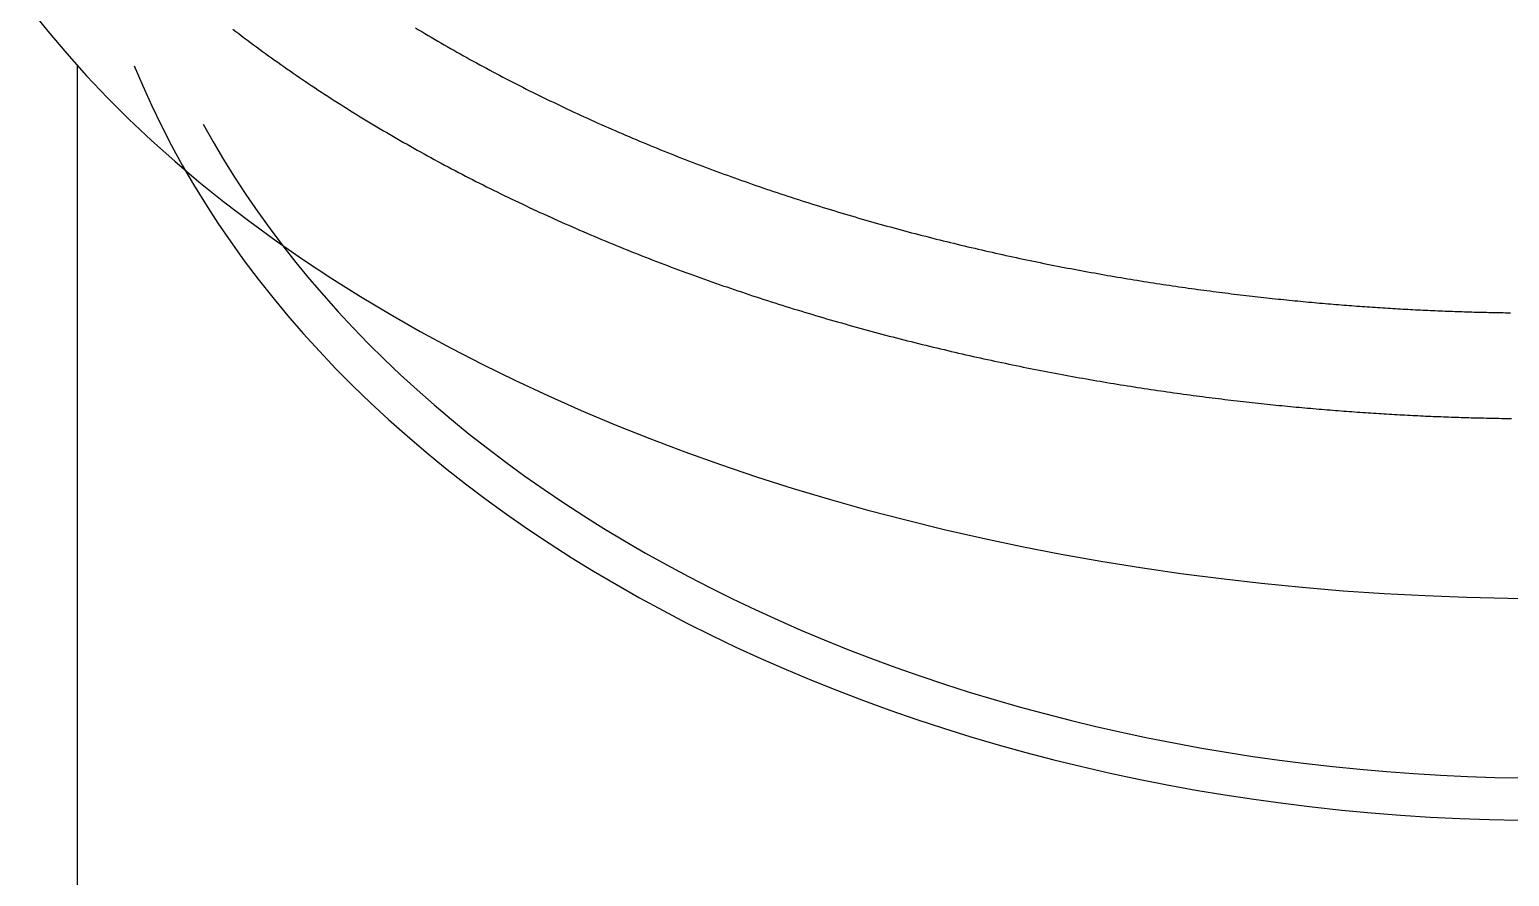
# Model space of a CAD drawing. Extents: x -12.1 to 78.5, y -19.1 to 57.9.
# Drawn here: x 55.07 to 64.98, y 39.06 to 44.72 of the extents above; entities that cross this region are included whole.
import ezdxf

# ---------------------------------------------------------------- set-up
doc = ezdxf.new("R2010")
doc.units = 0
doc.layers.get('0').update_dxf_attribs({"linetype": 'CONTINUOUS'})

msp = doc.modelspace()

# ---------------------------------------------------------------- linework, layer by layer
at = {"color": 7, "linetype": 'CONTINUOUS'}
msp.add_line((55.3942, 34.1406), (55.3942, 44.4825), dxfattribs=at)
for points in [[(55.0744, 44.8655, 0), (55.1955, 44.7135, 0), (55.3226, 44.5633, 0), (55.4558, 44.415, 0), (55.5948, 44.2688, 0), (55.7396, 44.1248, 0), (55.8902, 43.9829, 0), (56.0464, 43.8434, 0), (56.2082, 43.7063, 0), (56.3754, 43.5716, 0), (56.5479, 43.4395, 0), (56.7256, 43.31, 0), (56.9085, 43.1833, 0), (57.0965, 43.0593, 0), (57.2893, 42.9382, 0), (57.4869, 42.82, 0), (57.6892, 42.7049, 0), (57.8961, 42.5928, 0), (58.1073, 42.4838, 0), (58.3229, 42.3781, 0), (58.5426, 42.2757, 0), (58.7664, 42.1765, 0), (58.9941, 42.0808, 0), (59.2255, 41.9885, 0), (59.4606, 41.8998, 0), (59.6991, 41.8146, 0), (59.941, 41.733, 0), (60.1861, 41.6551, 0), (60.4343, 41.5808, 0), (60.6853, 41.5104, 0), (60.9391, 41.4437, 0), (61.1954, 41.3809, 0), (61.4542, 41.3219, 0), (61.7153, 41.2669, 0), (61.9785, 41.2158, 0), (62.2437, 41.1687, 0), (62.5107, 41.1255, 0), (62.7794, 41.0864, 0), (63.0495, 41.0514, 0), (63.3209, 41.0204, 0), (63.5935, 40.9935, 0), (63.8671, 40.9708, 0), (64.1416, 40.9521, 0), (64.4166, 40.9376, 0), (64.6922, 40.9272, 0), (64.9682, 40.921, 0), (65.2442, 40.9189, 0)], [(55.7747, 44.4819, 0), (55.8314, 44.3472, 0), (55.8919, 44.2132, 0), (55.9562, 44.0802, 0), (56.0242, 43.9481, 0), (56.0961, 43.817, 0), (56.1717, 43.6869, 0), (56.2509, 43.558, 0), (56.3339, 43.4302, 0), (56.4204, 43.3036, 0), (56.5106, 43.1783, 0), (56.6043, 43.0543, 0), (56.7015, 42.9317, 0), (56.8023, 42.8104, 0), (56.9064, 42.6907, 0), (57.014, 42.5724, 0), (57.1249, 42.4557, 0), (57.2391, 42.3406, 0), (57.3566, 42.2272, 0), (57.4773, 42.1155, 0), (57.6012, 42.0055, 0), (57.7281, 41.8973, 0), (57.8582, 41.7909, 0), (57.9912, 41.6865, 0), (58.1272, 41.5839, 0), (58.2661, 41.4833, 0), (58.4079, 41.3847, 0), (58.5524, 41.2881, 0), (58.6997, 41.1937, 0), (58.8496, 41.1013, 0), (59.0021, 41.0111, 0), (59.1572, 40.9231, 0), (59.3148, 40.8374, 0), (59.4747, 40.7539, 0), (59.6371, 40.6727, 0), (59.8017, 40.5938, 0), (59.9685, 40.5173, 0), (60.1375, 40.4432, 0), (60.3085, 40.3715, 0), (60.4816, 40.3023, 0), (60.6566, 40.2355, 0), (60.8335, 40.1713, 0), (61.0122, 40.1096, 0), (61.1926, 40.0505, 0), (61.3746, 39.994, 0), (61.5582, 39.94, 0), (61.7434, 39.8888, 0), (61.9299, 39.8401, 0), (62.1178, 39.7941, 0), (62.307, 39.7509, 0), (62.4974, 39.7103, 0), (62.6889, 39.6724, 0), (62.8814, 39.6373, 0), (63.0749, 39.605, 0), (63.2693, 39.5754, 0), (63.4645, 39.5486, 0), (63.6604, 39.5246, 0), (63.857, 39.5034, 0), (64.0541, 39.485, 0), (64.2517, 39.4694, 0), (64.4498, 39.4567, 0), (64.6481, 39.4468, 0), (64.8467, 39.4397, 0), (65.0454, 39.4354, 0)], [(56.2367, 44.0923, 0), (56.3034, 43.9729, 0), (56.3733, 43.8545, 0), (56.4463, 43.737, 0), (56.5224, 43.6204, 0), (56.6016, 43.505, 0), (56.6839, 43.3906, 0), (56.7692, 43.2773, 0), (56.8575, 43.1651, 0), (56.9488, 43.0542, 0), (57.043, 42.9445, 0), (57.1401, 42.836, 0), (57.2401, 42.7289, 0), (57.3429, 42.6231, 0), (57.4485, 42.5187, 0), (57.5568, 42.4157, 0), (57.6679, 42.3142, 0), (57.7816, 42.2142, 0), (57.898, 42.1157, 0), (58.017, 42.0188, 0), (58.1386, 41.9235, 0), (58.2627, 41.8298, 0), (58.3892, 41.7378, 0), (58.5181, 41.6475, 0), (58.6495, 41.5589, 0), (58.7832, 41.472, 0), (58.9191, 41.387, 0), (59.0573, 41.3038, 0), (59.1977, 41.2224, 0), (59.3402, 41.1429, 0), (59.4849, 41.0654, 0), (59.6315, 40.9897, 0), (59.7802, 40.9161, 0), (59.9307, 40.8444, 0), (60.0832, 40.7747, 0), (60.2375, 40.7071, 0), (60.3935, 40.6416, 0), (60.5513, 40.5781, 0), (60.7107, 40.5167, 0), (60.8717, 40.4575, 0), (61.0343, 40.4004, 0), (61.1984, 40.3455, 0), (61.3639, 40.2928, 0), (61.5308, 40.2423, 0), (61.6989, 40.194, 0), (61.8684, 40.148, 0), (62.039, 40.1042, 0), (62.2108, 40.0627, 0), (62.3836, 40.0235, 0), (62.5575, 39.9866, 0), (62.7323, 39.9521, 0), (62.908, 39.9198, 0), (63.0845, 39.8899, 0), (63.2618, 39.8624, 0), (63.4398, 39.8372, 0), (63.6184, 39.8144, 0), (63.7976, 39.7939, 0), (63.9773, 39.7759, 0), (64.1575, 39.7602, 0), (64.338, 39.747, 0), (64.5189, 39.7361, 0), (64.7, 39.7277, 0), (64.8813, 39.7217, 0), (65.0627, 39.718, 0)]]:
    msp.add_polyline3d(points, dxfattribs=at)
at = {"color": 7}
for points in [[(56.4347, 44.7275, 0), (56.4543, 44.7125, 0), (56.4739, 44.6975, 0), (56.4936, 44.6825, 0), (56.5134, 44.6676, 0), (56.5332, 44.6527, 0), (56.5531, 44.6378, 0), (56.573, 44.623, 0), (56.5931, 44.6082, 0), (56.6132, 44.5934, 0), (56.6333, 44.5787, 0), (56.6535, 44.564, 0), (56.6738, 44.5493, 0), (56.6941, 44.5347, 0), (56.7146, 44.5201, 0), (56.735, 44.5056, 0), (56.7556, 44.4911, 0), (56.7761, 44.4766, 0), (56.7968, 44.4622, 0), (56.8175, 44.4478, 0), (56.8383, 44.4334, 0), (56.8591, 44.4191, 0), (56.88, 44.4048, 0), (56.901, 44.3906, 0), (56.922, 44.3764, 0), (56.9431, 44.3622, 0), (56.9642, 44.3481, 0), (56.9854, 44.334, 0), (57.0066, 44.32, 0), (57.028, 44.306, 0), (57.0493, 44.292, 0), (57.0707, 44.2781, 0), (57.0922, 44.2642, 0), (57.1137, 44.2504, 0), (57.1353, 44.2366, 0), (57.157, 44.2228, 0), (57.1787, 44.2091, 0), (57.2004, 44.1954, 0), (57.2222, 44.1818, 0), (57.2441, 44.1682, 0), (57.266, 44.1546, 0), (57.2879, 44.1411, 0), (57.3099, 44.1277, 0), (57.332, 44.1143, 0), (57.3541, 44.1009, 0), (57.3763, 44.0876, 0), (57.3985, 44.0743, 0), (57.4208, 44.061, 0), (57.4431, 44.0478, 0), (57.4654, 44.0347, 0), (57.4879, 44.0216, 0), (57.5103, 44.0085, 0), (57.5328, 43.9955, 0), (57.5554, 43.9825, 0), (57.578, 43.9696, 0), (57.6006, 43.9567, 0), (57.6233, 43.9439, 0), (57.6461, 43.9311, 0), (57.6688, 43.9183, 0), (57.6917, 43.9056, 0), (57.7145, 43.893, 0), (57.7374, 43.8804, 0), (57.7604, 43.8678, 0), (57.7834, 43.8553, 0), (57.8064, 43.8428, 0), (57.8295, 43.8304, 0), (57.8526, 43.818, 0), (57.8758, 43.8057, 0), (57.899, 43.7934, 0), (57.9222, 43.7812, 0), (57.9455, 43.769, 0), (57.9688, 43.7568, 0), (57.9921, 43.7447, 0), (58.0155, 43.7327, 0), (58.039, 43.7207, 0), (58.0624, 43.7087, 0), (58.0859, 43.6968, 0), (58.1094, 43.685, 0), (58.133, 43.6731, 0), (58.1566, 43.6614, 0), (58.1802, 43.6497, 0), (58.2039, 43.638, 0), (58.2276, 43.6264, 0), (58.2513, 43.6148, 0), (58.2751, 43.6033, 0), (58.2989, 43.5918, 0), (58.3227, 43.5804, 0), (58.3466, 43.569, 0), (58.3704, 43.5576, 0), (58.3944, 43.5464, 0), (58.4183, 43.5351, 0), (58.4423, 43.5239, 0), (58.4663, 43.5128, 0), (58.4903, 43.5017, 0), (58.5143, 43.4907, 0), (58.5384, 43.4797, 0), (58.5625, 43.4687, 0), (58.5867, 43.4579, 0), (58.6108, 43.447, 0), (58.635, 43.4362, 0), (58.6592, 43.4255, 0), (58.6834, 43.4148, 0), (58.7077, 43.4042, 0), (58.7319, 43.3936, 0), (58.7562, 43.383, 0), (58.7805, 43.3725, 0), (58.8049, 43.3621, 0), (58.8292, 43.3517, 0), (58.8536, 43.3414, 0), (58.878, 43.3311, 0), (58.9024, 43.3208, 0), (58.9269, 43.3106, 0), (58.9513, 43.3005, 0), (58.9758, 43.2904, 0), (59.0002, 43.2804, 0), (59.0247, 43.2704, 0), (59.0493, 43.2605, 0), (59.0738, 43.2506, 0), (59.0983, 43.2407, 0), (59.1229, 43.2309, 0), (59.1475, 43.2212, 0), (59.172, 43.2115, 0), (59.1966, 43.2019, 0), (59.2213, 43.1923, 0), (59.2459, 43.1828, 0), (59.2705, 43.1733, 0), (59.2952, 43.1638, 0), (59.3198, 43.1545, 0), (59.3445, 43.1451, 0), (59.3692, 43.1358, 0), (59.3939, 43.1266, 0), (59.4185, 43.1174, 0), (59.4433, 43.1083, 0), (59.468, 43.0992, 0), (59.4927, 43.0902, 0), (59.5174, 43.0812, 0), (59.5422, 43.0722, 0), (59.5669, 43.0633, 0), (59.5917, 43.0545, 0), (59.6164, 43.0457, 0), (59.6412, 43.037, 0), (59.6659, 43.0283, 0), (59.6907, 43.0196, 0), (59.7155, 43.011, 0), (59.7403, 43.0025, 0), (59.765, 42.994, 0), (59.7898, 42.9856, 0), (59.8146, 42.9772, 0), (59.8394, 42.9688, 0), (59.8642, 42.9605, 0), (59.889, 42.9523, 0), (59.9138, 42.9441, 0), (59.9386, 42.9359, 0), (59.9634, 42.9278, 0), (59.9882, 42.9197, 0), (60.0129, 42.9117, 0), (60.0377, 42.9038, 0), (60.0625, 42.8959, 0), (60.0873, 42.888, 0), (60.1121, 42.8802, 0), (60.1369, 42.8724, 0), (60.1616, 42.8647, 0), (60.1864, 42.8571, 0), (60.2112, 42.8494, 0), (60.2359, 42.8419, 0), (60.2607, 42.8344, 0), (60.2854, 42.8269, 0), (60.3102, 42.8195, 0), (60.3349, 42.8121, 0), (60.3597, 42.8047, 0), (60.3844, 42.7975, 0), (60.4091, 42.7902, 0), (60.4338, 42.783, 0), (60.4585, 42.7759, 0), (60.4832, 42.7688, 0), (60.5079, 42.7618, 0), (60.5326, 42.7548, 0), (60.5573, 42.7478, 0), (60.582, 42.7409, 0), (60.6066, 42.7341, 0), (60.6313, 42.7272, 0), (60.656, 42.7205, 0), (60.6806, 42.7138, 0), (60.7052, 42.7071, 0), (60.7299, 42.7004, 0), (60.7545, 42.6939, 0), (60.7791, 42.6873, 0), (60.8037, 42.6808, 0), (60.8283, 42.6744, 0), (60.8529, 42.668, 0), (60.8774, 42.6616, 0), (60.902, 42.6553, 0), (60.9265, 42.6491, 0), (60.951, 42.6428, 0), (60.9756, 42.6367, 0), (61, 42.6305, 0), (61.0245, 42.6244, 0), (61.049, 42.6184, 0), (61.0734, 42.6124, 0), (61.0979, 42.6064, 0), (61.1223, 42.6005, 0), (61.1467, 42.5947, 0), (61.171, 42.5888, 0), (61.1954, 42.5831, 0), (61.2197, 42.5773, 0), (61.244, 42.5717, 0), (61.2683, 42.566, 0), (61.2926, 42.5604, 0), (61.3168, 42.5549, 0), (61.3411, 42.5493, 0), (61.3653, 42.5439, 0), (61.3895, 42.5384, 0), (61.4136, 42.5331, 0), (61.4378, 42.5277, 0), (61.4619, 42.5224, 0), (61.4859, 42.5172, 0), (61.51, 42.512, 0), (61.534, 42.5068, 0), (61.558, 42.5017, 0), (61.582, 42.4966, 0), (61.606, 42.4916, 0), (61.6299, 42.4866, 0), (61.6538, 42.4816, 0), (61.6776, 42.4767, 0), (61.7015, 42.4718, 0), (61.7253, 42.467, 0), (61.749, 42.4622, 0), (61.7728, 42.4575, 0), (61.7965, 42.4528, 0), (61.8201, 42.4481, 0), (61.8438, 42.4435, 0), (61.8674, 42.4389, 0), (61.8909, 42.4344, 0), (61.9145, 42.4299, 0), (61.938, 42.4255, 0), (61.9614, 42.4211, 0), (61.9849, 42.4167, 0), (62.0083, 42.4124, 0), (62.0316, 42.4081, 0), (62.0549, 42.4038, 0), (62.0782, 42.3996, 0), (62.1014, 42.3955, 0), (62.1246, 42.3914, 0), (62.1478, 42.3873, 0), (62.1709, 42.3832, 0), (62.194, 42.3792, 0), (62.217, 42.3753, 0), (62.24, 42.3714, 0), (62.2629, 42.3675, 0), (62.2858, 42.3637, 0), (62.3087, 42.3599, 0), (62.3315, 42.3561, 0), (62.3542, 42.3524, 0), (62.3769, 42.3487, 0), (62.3996, 42.345, 0), (62.4222, 42.3414, 0), (62.4447, 42.3379, 0), (62.4672, 42.3343, 0), (62.4897, 42.3309, 0), (62.5121, 42.3274, 0), (62.5345, 42.324, 0), (62.5568, 42.3206, 0), (62.579, 42.3173, 0), (62.6012, 42.314, 0), (62.6233, 42.3107, 0), (62.6454, 42.3075, 0), (62.6674, 42.3043, 0), (62.6894, 42.3011, 0), (62.7113, 42.298, 0), (62.7331, 42.2949, 0), (62.7549, 42.2919, 0), (62.7766, 42.2889, 0), (62.7983, 42.2859, 0), (62.8199, 42.283, 0), (62.8414, 42.2801, 0), (62.8629, 42.2772, 0), (62.8843, 42.2744, 0), (62.9057, 42.2716, 0), (62.927, 42.2688, 0), (62.9482, 42.2661, 0), (62.9693, 42.2634, 0), (62.9904, 42.2608, 0), (63.0114, 42.2581, 0), (63.0324, 42.2556, 0), (63.0532, 42.253, 0), (63.074, 42.2505, 0), (63.0948, 42.248, 0), (63.1154, 42.2455, 0), (63.136, 42.2431, 0), (63.1565, 42.2407, 0), (63.1769, 42.2384, 0), (63.1973, 42.2361, 0), (63.2176, 42.2338, 0), (63.2378, 42.2315, 0), (63.258, 42.2293, 0), (63.2781, 42.2271, 0), (63.2981, 42.2249, 0), (63.3181, 42.2228, 0), (63.338, 42.2207, 0), (63.3578, 42.2186, 0), (63.3776, 42.2165, 0), (63.3973, 42.2145, 0), (63.4169, 42.2125, 0), (63.4365, 42.2106, 0), (63.456, 42.2086, 0), (63.4754, 42.2067, 0), (63.4948, 42.2048, 0), (63.5141, 42.203, 0), (63.5334, 42.2012, 0), (63.5526, 42.1994, 0), (63.5718, 42.1976, 0), (63.5909, 42.1958, 0), (63.6099, 42.1941, 0), (63.6289, 42.1924, 0), (63.6478, 42.1908, 0), (63.6667, 42.1891, 0), (63.6855, 42.1875, 0), (63.7042, 42.1859, 0), (63.7229, 42.1843, 0), (63.7416, 42.1828, 0), (63.7602, 42.1812, 0), (63.7787, 42.1797, 0), (63.7972, 42.1783, 0), (63.8156, 42.1768, 0), (63.834, 42.1754, 0), (63.8524, 42.174, 0), (63.8707, 42.1726, 0), (63.8889, 42.1712, 0), (63.9071, 42.1698, 0), (63.9253, 42.1685, 0), (63.9434, 42.1672, 0), (63.9615, 42.1659, 0), (63.9795, 42.1646, 0), (63.9975, 42.1634, 0), (64.0155, 42.1621, 0), (64.0334, 42.1609, 0), (64.0512, 42.1597, 0), (64.0691, 42.1586, 0), (64.0869, 42.1574, 0), (64.1046, 42.1563, 0), (64.1223, 42.1552, 0), (64.14, 42.1541, 0), (64.1577, 42.153, 0), (64.1753, 42.152, 0), (64.1928, 42.1509, 0), (64.2104, 42.1499, 0), (64.2279, 42.1489, 0), (64.2454, 42.1479, 0), (64.2628, 42.147, 0), (64.2802, 42.146, 0), (64.2976, 42.1451, 0), (64.315, 42.1442, 0), (64.3323, 42.1433, 0), (64.3496, 42.1425, 0), (64.3669, 42.1416, 0), (64.3841, 42.1408, 0), (64.4013, 42.14, 0), (64.4185, 42.1392, 0), (64.4357, 42.1384, 0), (64.4528, 42.1377, 0), (64.47, 42.137, 0), (64.4871, 42.1362, 0), (64.5041, 42.1355, 0), (64.5212, 42.1349, 0), (64.5382, 42.1342, 0), (64.5552, 42.1336, 0), (64.5722, 42.1329, 0), (64.5892, 42.1323, 0), (64.6062, 42.1317, 0), (64.6231, 42.1311, 0), (64.64, 42.1306, 0), (64.6569, 42.13, 0), (64.6738, 42.1295, 0), (64.6907, 42.129, 0), (64.7076, 42.1285, 0), (64.7244, 42.128, 0), (64.7413, 42.1276, 0), (64.7581, 42.1271, 0), (64.7749, 42.1267, 0), (64.7917, 42.1263, 0), (64.8085, 42.1259, 0), (64.8253, 42.1255, 0), (64.8421, 42.1252, 0), (64.8589, 42.1248, 0), (64.8757, 42.1245, 0), (64.8924, 42.1242, 0), (64.9092, 42.1239, 0), (64.9259, 42.1236, 0), (64.9427, 42.1233, 0), (64.9594, 42.123, 0), (64.9762, 42.1228, 0), (64.9929, 42.1226, 0)], [(57.6575, 44.7362, 0), (57.6785, 44.7235, 0), (57.6997, 44.7108, 0), (57.7208, 44.6981, 0), (57.7421, 44.6855, 0), (57.7633, 44.6729, 0), (57.7847, 44.6604, 0), (57.806, 44.6479, 0), (57.8275, 44.6354, 0), (57.8489, 44.623, 0), (57.8704, 44.6106, 0), (57.892, 44.5983, 0), (57.9136, 44.586, 0), (57.9352, 44.5738, 0), (57.9569, 44.5616, 0), (57.9786, 44.5494, 0), (58.0004, 44.5373, 0), (58.0222, 44.5252, 0), (58.0441, 44.5132, 0), (58.066, 44.5012, 0), (58.0879, 44.4892, 0), (58.1099, 44.4774, 0), (58.1319, 44.4655, 0), (58.154, 44.4537, 0), (58.1761, 44.4419, 0), (58.1982, 44.4302, 0), (58.2204, 44.4185, 0), (58.2426, 44.4069, 0), (58.2649, 44.3953, 0), (58.2872, 44.3837, 0), (58.3095, 44.3722, 0), (58.3318, 44.3608, 0), (58.3542, 44.3494, 0), (58.3767, 44.338, 0), (58.3991, 44.3267, 0), (58.4216, 44.3154, 0), (58.4442, 44.3041, 0), (58.4668, 44.293, 0), (58.4894, 44.2818, 0), (58.512, 44.2707, 0), (58.5347, 44.2597, 0), (58.5574, 44.2486, 0), (58.5801, 44.2377, 0), (58.6028, 44.2268, 0), (58.6256, 44.2159, 0), (58.6484, 44.2051, 0), (58.6713, 44.1943, 0), (58.6942, 44.1835, 0), (58.7171, 44.1729, 0), (58.74, 44.1622, 0), (58.763, 44.1516, 0), (58.786, 44.1411, 0), (58.809, 44.1306, 0), (58.832, 44.1201, 0), (58.8551, 44.1097, 0), (58.8782, 44.0993, 0), (58.9013, 44.089, 0), (58.9244, 44.0788, 0), (58.9476, 44.0685, 0), (58.9707, 44.0584, 0), (58.9939, 44.0482, 0), (59.0172, 44.0382, 0), (59.0404, 44.0281, 0), (59.0637, 44.0181, 0), (59.087, 44.0082, 0), (59.1103, 43.9983, 0), (59.1336, 43.9885, 0), (59.157, 43.9787, 0), (59.1803, 43.9689, 0), (59.2037, 43.9592, 0), (59.2271, 43.9496, 0), (59.2505, 43.94, 0), (59.274, 43.9304, 0), (59.2974, 43.9209, 0), (59.3209, 43.9115, 0), (59.3444, 43.9021, 0), (59.3679, 43.8927, 0), (59.3914, 43.8834, 0), (59.4149, 43.8741, 0), (59.4384, 43.8649, 0), (59.462, 43.8557, 0), (59.4856, 43.8466, 0), (59.5091, 43.8375, 0), (59.5327, 43.8285, 0), (59.5563, 43.8195, 0), (59.5799, 43.8106, 0), (59.6036, 43.8017, 0), (59.6272, 43.7929, 0), (59.6508, 43.7841, 0), (59.6745, 43.7753, 0), (59.6981, 43.7666, 0), (59.7218, 43.758, 0), (59.7455, 43.7494, 0), (59.7692, 43.7408, 0), (59.7929, 43.7323, 0), (59.8166, 43.7238, 0), (59.8403, 43.7154, 0), (59.864, 43.707, 0), (59.8877, 43.6987, 0), (59.9114, 43.6904, 0), (59.9351, 43.6822, 0), (59.9589, 43.674, 0), (59.9826, 43.6659, 0), (60.0064, 43.6578, 0), (60.0301, 43.6497, 0), (60.0538, 43.6418, 0), (60.0776, 43.6338, 0), (60.1013, 43.6259, 0), (60.1251, 43.618, 0), (60.1488, 43.6102, 0), (60.1726, 43.6025, 0), (60.1963, 43.5947, 0), (60.2201, 43.5871, 0), (60.2438, 43.5795, 0), (60.2676, 43.5719, 0), (60.2913, 43.5643, 0), (60.3151, 43.5569, 0), (60.3388, 43.5494, 0), (60.3626, 43.542, 0), (60.3863, 43.5347, 0), (60.4101, 43.5274, 0), (60.4338, 43.5201, 0), (60.4575, 43.5129, 0), (60.4812, 43.5057, 0), (60.505, 43.4986, 0), (60.5287, 43.4916, 0), (60.5524, 43.4845, 0), (60.5761, 43.4776, 0), (60.5998, 43.4706, 0), (60.6235, 43.4637, 0), (60.6472, 43.4569, 0), (60.6708, 43.4501, 0), (60.6945, 43.4433, 0), (60.7182, 43.4366, 0), (60.7419, 43.43, 0), (60.7655, 43.4233, 0), (60.7892, 43.4168, 0), (60.8128, 43.4102, 0), (60.8365, 43.4037, 0), (60.8601, 43.3973, 0), (60.8837, 43.3909, 0), (60.9074, 43.3845, 0), (60.931, 43.3782, 0), (60.9546, 43.3719, 0), (60.9782, 43.3657, 0), (61.0018, 43.3595, 0), (61.0253, 43.3534, 0), (61.0489, 43.3473, 0), (61.0724, 43.3412, 0), (61.096, 43.3352, 0), (61.1195, 43.3293, 0), (61.143, 43.3233, 0), (61.1665, 43.3175, 0), (61.19, 43.3116, 0), (61.2135, 43.3058, 0), (61.2369, 43.3001, 0), (61.2603, 43.2944, 0), (61.2838, 43.2887, 0), (61.3072, 43.2831, 0), (61.3306, 43.2775, 0), (61.3539, 43.2719, 0), (61.3773, 43.2664, 0), (61.4006, 43.261, 0), (61.4239, 43.2556, 0), (61.4472, 43.2502, 0), (61.4705, 43.2449, 0), (61.4937, 43.2396, 0), (61.517, 43.2343, 0), (61.5402, 43.2291, 0), (61.5633, 43.2239, 0), (61.5865, 43.2188, 0), (61.6096, 43.2137, 0), (61.6328, 43.2087, 0), (61.6559, 43.2037, 0), (61.6789, 43.1987, 0), (61.702, 43.1938, 0), (61.725, 43.1889, 0), (61.748, 43.1841, 0), (61.7709, 43.1793, 0), (61.7939, 43.1746, 0), (61.8168, 43.1698, 0), (61.8396, 43.1652, 0), (61.8625, 43.1605, 0), (61.8853, 43.1559, 0), (61.9081, 43.1514, 0), (61.9308, 43.1469, 0), (61.9536, 43.1424, 0), (61.9763, 43.138, 0), (61.9989, 43.1336, 0), (62.0216, 43.1292, 0), (62.0442, 43.1249, 0), (62.0667, 43.1207, 0), (62.0892, 43.1164, 0), (62.1117, 43.1122, 0), (62.1342, 43.1081, 0), (62.1566, 43.104, 0), (62.179, 43.0999, 0), (62.2014, 43.0959, 0), (62.2237, 43.0919, 0), (62.246, 43.0879, 0), (62.2682, 43.084, 0), (62.2904, 43.0801, 0), (62.3126, 43.0763, 0), (62.3347, 43.0725, 0), (62.3567, 43.0687, 0), (62.3788, 43.065, 0), (62.4008, 43.0613, 0), (62.4227, 43.0576, 0), (62.4446, 43.054, 0), (62.4665, 43.0505, 0), (62.4883, 43.0469, 0), (62.51, 43.0434, 0), (62.5317, 43.04, 0), (62.5534, 43.0365, 0), (62.575, 43.0331, 0), (62.5966, 43.0298, 0), (62.6181, 43.0265, 0), (62.6396, 43.0232, 0), (62.661, 43.02, 0), (62.6824, 43.0167, 0), (62.7037, 43.0136, 0), (62.725, 43.0104, 0), (62.7462, 43.0073, 0), (62.7673, 43.0043, 0), (62.7884, 43.0012, 0), (62.8095, 42.9982, 0), (62.8304, 42.9953, 0), (62.8514, 42.9924, 0), (62.8722, 42.9895, 0), (62.8931, 42.9866, 0), (62.9138, 42.9838, 0), (62.9345, 42.981, 0), (62.9552, 42.9783, 0), (62.9757, 42.9755, 0), (62.9962, 42.9729, 0), (63.0167, 42.9702, 0), (63.0371, 42.9676, 0), (63.0574, 42.965, 0), (63.0777, 42.9624, 0), (63.0979, 42.9599, 0), (63.118, 42.9574, 0), (63.138, 42.955, 0), (63.158, 42.9526, 0), (63.1779, 42.9502, 0), (63.1978, 42.9478, 0), (63.2176, 42.9455, 0), (63.2373, 42.9432, 0), (63.2569, 42.9409, 0), (63.2765, 42.9387, 0), (63.296, 42.9365, 0), (63.3154, 42.9343, 0), (63.3348, 42.9322, 0), (63.3541, 42.9301, 0), (63.3734, 42.928, 0), (63.3925, 42.9259, 0), (63.4117, 42.9239, 0), (63.4307, 42.9219, 0), (63.4497, 42.9199, 0), (63.4686, 42.918, 0), (63.4875, 42.9161, 0), (63.5063, 42.9142, 0), (63.5251, 42.9123, 0), (63.5438, 42.9105, 0), (63.5624, 42.9087, 0), (63.581, 42.9069, 0), (63.5995, 42.9052, 0), (63.618, 42.9034, 0), (63.6364, 42.9017, 0), (63.6547, 42.9001, 0), (63.673, 42.8984, 0), (63.6913, 42.8968, 0), (63.7094, 42.8952, 0), (63.7276, 42.8936, 0), (63.7456, 42.892, 0), (63.7637, 42.8905, 0), (63.7816, 42.889, 0), (63.7996, 42.8875, 0), (63.8174, 42.886, 0), (63.8353, 42.8846, 0), (63.853, 42.8832, 0), (63.8708, 42.8818, 0), (63.8884, 42.8804, 0), (63.9061, 42.879, 0), (63.9237, 42.8777, 0), (63.9412, 42.8763, 0), (63.9587, 42.875, 0), (63.9762, 42.8738, 0), (63.9936, 42.8725, 0), (64.011, 42.8713, 0), (64.0283, 42.87, 0), (64.0456, 42.8688, 0), (64.0629, 42.8677, 0), (64.0801, 42.8665, 0), (64.0973, 42.8653, 0), (64.1144, 42.8642, 0), (64.1315, 42.8631, 0), (64.1486, 42.862, 0), (64.1656, 42.861, 0), (64.1826, 42.8599, 0), (64.1996, 42.8589, 0), (64.2165, 42.8579, 0), (64.2334, 42.8569, 0), (64.2502, 42.8559, 0), (64.2671, 42.8549, 0), (64.2839, 42.854, 0), (64.3007, 42.8531, 0), (64.3174, 42.8522, 0), (64.3341, 42.8513, 0), (64.3508, 42.8504, 0), (64.3675, 42.8496, 0), (64.3841, 42.8488, 0), (64.4007, 42.848, 0), (64.4173, 42.8472, 0), (64.4338, 42.8464, 0), (64.4503, 42.8456, 0), (64.4669, 42.8449, 0), (64.4833, 42.8442, 0), (64.4998, 42.8435, 0), (64.5162, 42.8428, 0), (64.5327, 42.8421, 0), (64.549, 42.8414, 0), (64.5654, 42.8408, 0), (64.5818, 42.8402, 0), (64.5981, 42.8396, 0), (64.6144, 42.839, 0), (64.6308, 42.8384, 0), (64.647, 42.8379, 0), (64.6633, 42.8373, 0), (64.6796, 42.8368, 0), (64.6958, 42.8363, 0), (64.712, 42.8358, 0), (64.7283, 42.8353, 0), (64.7445, 42.8349, 0), (64.7607, 42.8344, 0), (64.7768, 42.834, 0), (64.793, 42.8336, 0), (64.8092, 42.8332, 0), (64.8253, 42.8328, 0), (64.8415, 42.8324, 0), (64.8576, 42.8321, 0), (64.8737, 42.8318, 0), (64.8899, 42.8314, 0), (64.906, 42.8311, 0), (64.9221, 42.8309, 0), (64.9382, 42.8306, 0), (64.9543, 42.8303, 0), (64.9704, 42.8301, 0), (64.9865, 42.8298, 0)]]:
    msp.add_polyline3d(points, dxfattribs=at)

doc.saveas('drawing.dxf')
